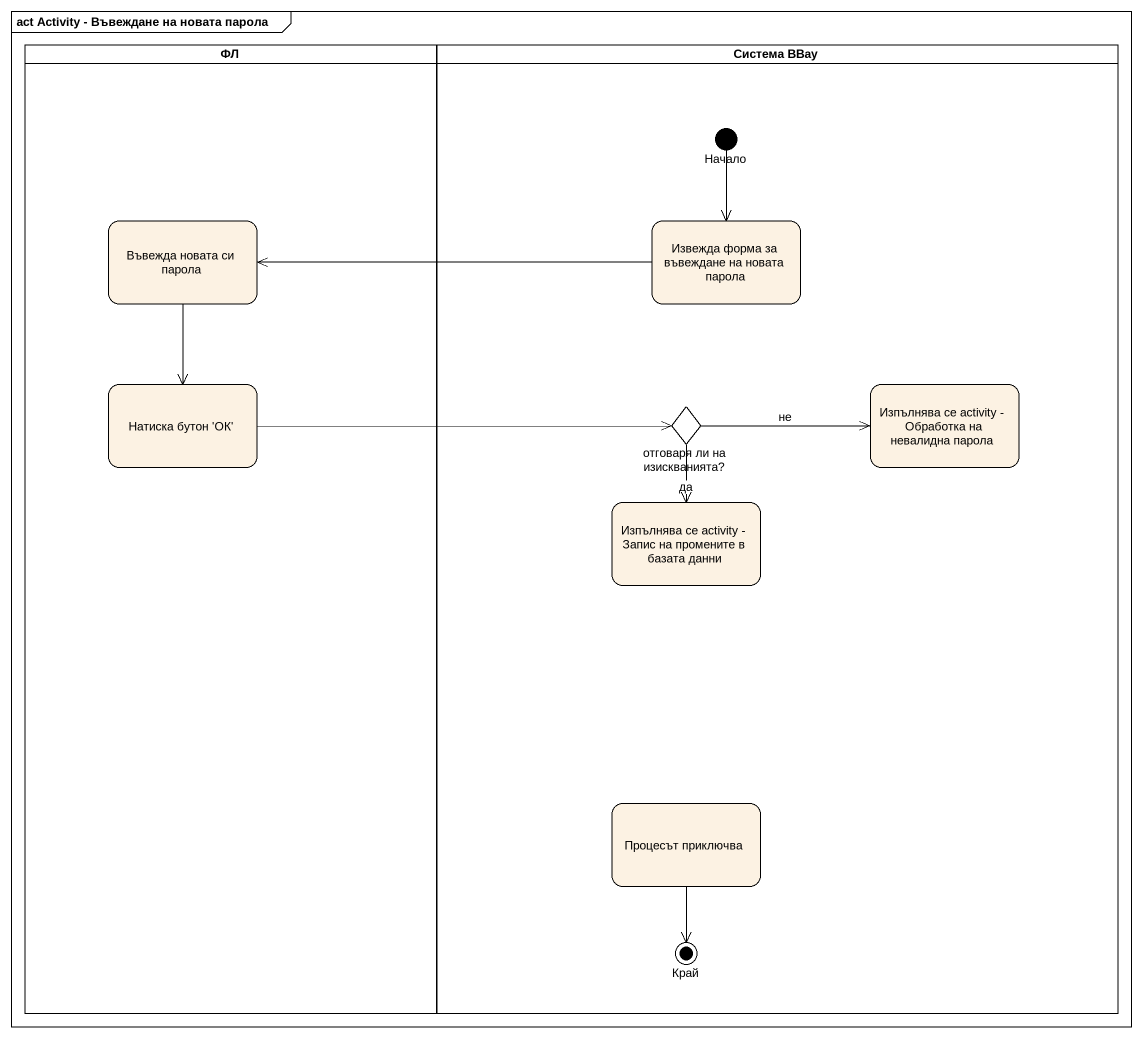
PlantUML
@startuml
mainframe act Activity - Въвеждане на новата парола
hide empty description
state ФЛ <<partition>> {
  state "Въвежда новата си парола" as Въвежда_новата_си_парола
  state "Натиска бутон 'ОК'" as Натиска_бутон_ОК
}
state "Система BBay" as Система_BBay <<partition>> {
  state Начало <<start>>
  state "Извежда форма за въвеждане на новата парола" as Извежда_форма_за_въвеждане
  state "отговаря ли на изискванията?" as отговаря_ли_на_изискванията <<choice>>
  state "Изпълнява се activity - Обработка на невалидна парола" as Изпълнява_се_activity
  state "Изпълнява се activity - Запис на промените в базата данни" as Изпълнява_се_activity_Запис
  state "Процесът приключва" as Процесът_приключва
  state Край <<end>>
}
Начало --> Извежда_форма_за_въвеждане
Въвежда_новата_си_парола --> Натиска_бутон_ОК
Извежда_форма_за_въвеждане -left-> Въвежда_новата_си_парола
Натиска_бутон_ОК -right-> отговаря_ли_на_изискванията
отговаря_ли_на_изискванията -right-> Изпълнява_се_activity : не
отговаря_ли_на_изискванията --> Изпълнява_се_activity_Запис : да
Процесът_приключва --> Край
@enduml
